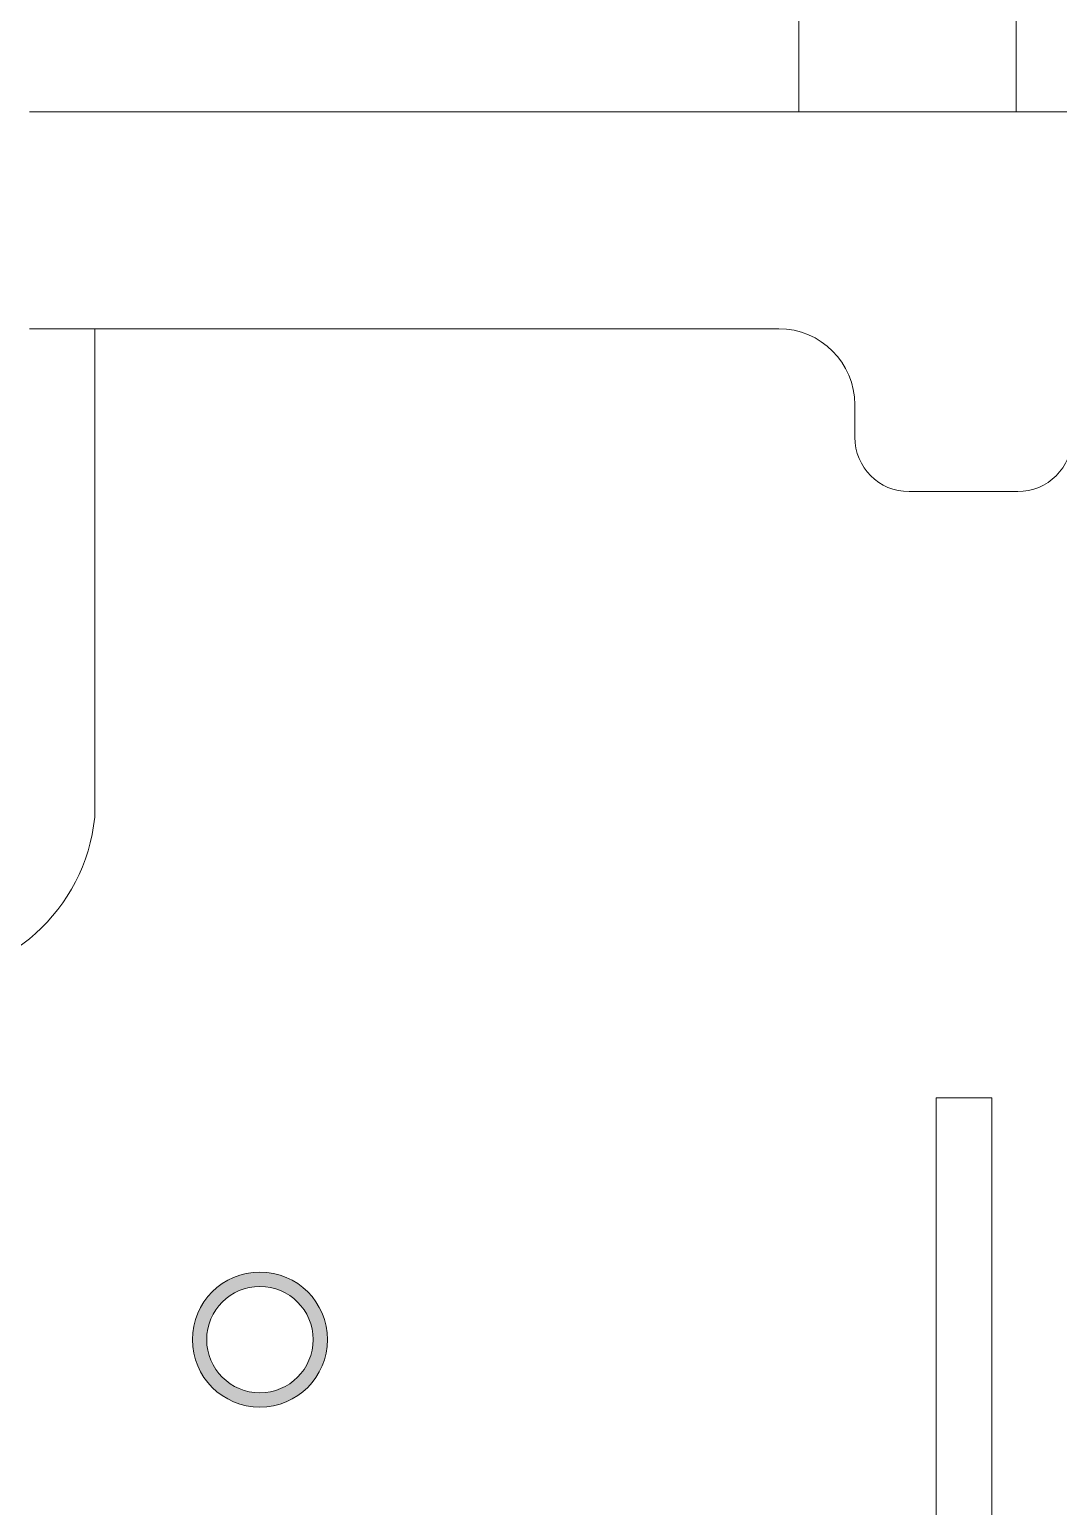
# Model space of a CAD drawing. Header units: metres. Extents: x 14 to 2416, y -346 to 476.
# Drawn here: x 143.517 to 144.464, y -133.213 to -131.852 of the extents above; entities that cross this region are included whole.
import ezdxf

# ---------------------------------------------------------------- set-up
doc = ezdxf.new("R2010")
doc.units = ezdxf.units.M
doc.linetypes.add('0', pattern=[0])
doc.layers.get('0').update_dxf_attribs({"linetype": '0', "lineweight": 20})
for name, color, linetype, lineweight in [('A-ANNO-TEXT', 20, 'Continuous', 13), ('A-DOOR', 35, 'Continuous', 5), ('A-WALL', 250, 'Continuous', 20), ('baños', 251, 'Continuous', 0), ('MAVA -LUMINARIAS', 1, 'Continuous', 18), ('muros bajitos', 252, 'Continuous', 5)]:
    doc.layers.add(name, color=color, linetype=linetype, lineweight=lineweight)
doc.layers.add('MAVA Luminarias', color=1, linetype='Continuous')
doc.styles.get("Standard").update_dxf_attribs({"font": 'arial.ttf', "height": 0.1875})

# ---------------------------------------------------------------- blocks, each defined once
blk = doc.blocks.new('PL BASE 2N NASAS 09')
at = {"layer": 'A-DOOR'}
blk.add_lwpolyline([(169.9225, -6.1201), (169.9225, -7.0701), (169.9736, -7.0701), (169.9736, -6.1201)], close=True, dxfattribs=at)
at = {"layer": 'A-WALL'}
for p, q in [((169.0876, -5.2117), (171.1575, -5.2117)), ((169.0876, -5.4117), (169.7775, -5.4117)), ((169.8475, -5.4817), (169.8475, -5.5117)), ((169.9975, -5.5617), (169.8975, -5.5617))]:
    blk.add_line(p, q, dxfattribs=at)
for centre, radius, start, end in [((169.7775, -5.4817), 0.07, 0, 90), ((169.8975, -5.5117), 0.05, 180, 270), ((169.9975, -5.5117), 0.05, 270, 0)]:
    blk.add_arc(centre, radius, start, end, dxfattribs=at)
at = {"layer": 'baños'}
blk.add_line((169.1476, -5.4117), (169.1476, -5.8617), dxfattribs=at)
blk.add_arc((168.981, -5.8443), 0.1675, 270, 354.0288, dxfattribs=at)
at = {"layer": 'muros bajitos'}
for p, q in [((169.996, -5.2117), (169.996, -4.4691)), ((169.796, -5.2117), (169.796, -4.6691))]:
    blk.add_line(p, q, dxfattribs=at)
at = {"layer": 'baños', "linetype": 'Continuous', "flags": 8}
for tag, p in [('MODELNUMBER', (167.1329, -5.6306, 0)), ('TRADENAME', (167.1329, -5.6307, 0)), ('PRODUCT', (167.1329, -5.6307, 0)), ('MATERIAL', (167.1329, -5.6307, 0)), ('MODELNUMBER', (168.3076, -5.6306, 0)), ('TRADENAME', (168.3076, -5.6307, 0)), ('PRODUCT', (168.3076, -5.6307, 0)), ('MATERIAL', (168.3076, -5.6307, 0))]:
    blk.add_attdef(tag, p, '', height=0.0000254, rotation=180.0001, dxfattribs=at)
at = {"layer": 'baños', "linetype": 'Continuous'}
for tag, p, rotation in [('MODELNUMBER', (169.2428, -19.7065), 180.0001), ('TRADENAME', (169.2428, -19.7064), 180.0001), ('MATERIAL', (169.243, -19.7063), 180.0001), ('PRODUCT', (169.243, -19.7064), 180.0001), ('MODELNUMBER', (169.9524, -19.7065), 179.9999), ('MATERIAL', (169.9524, -19.7063), 179.9999), ('TRADENAME', (169.9524, -19.7064), 179.9999), ('PRODUCT', (169.9524, -19.7064), 179.9999)]:
    blk.add_attdef(tag, p, '', height=0.0000254, rotation=rotation, dxfattribs=at)
blk = doc.blocks.new('PL MUEBLES 2N NASAS 09')
blk.add_blockref('PL BASE 2N NASAS 09', (49.9143, 62.717))
blk = doc.blocks.new('A$C595364de')
blk.add_blockref('PL MUEBLES 2N NASAS 09', (-199.5618, -36.6052))
blk = doc.blocks.new('downlight')
at = {"layer": 'MAVA -LUMINARIAS'}
h = blk.add_hatch(color=3, dxfattribs=at)
h.dxf.hatch_style = 1
h.paths.add_polyline_path([(-5.416, -22.4571, 1), (-5.2917, -22.4571, 1)])
h.paths.add_polyline_path([(-5.3048, -22.4571, -1), (-5.4029, -22.4571, -1)], flags=16)
at = {"layer": 'MAVA -LUMINARIAS', "color": 3}
for radius in [0.0622, 0.049]:
    blk.add_circle((-5.3539, -22.4571), radius, dxfattribs=at)

msp = doc.modelspace()

# ---------------------------------------------------------------- block references
at = {"layer": 'A-ANNO-TEXT'}
msp.add_blockref('A$C595364de', (124.0766, -152.828), dxfattribs=at)
msp.add_blockref('A$C595364de', (124.0766, -152.828), dxfattribs=at)
at = {"layer": 'MAVA Luminarias'}
msp.add_blockref('downlight', (149.0827, -110.602), dxfattribs=at)
msp.add_blockref('downlight', (149.0827, -110.602), dxfattribs=at)

doc.saveas('drawing.dxf')
